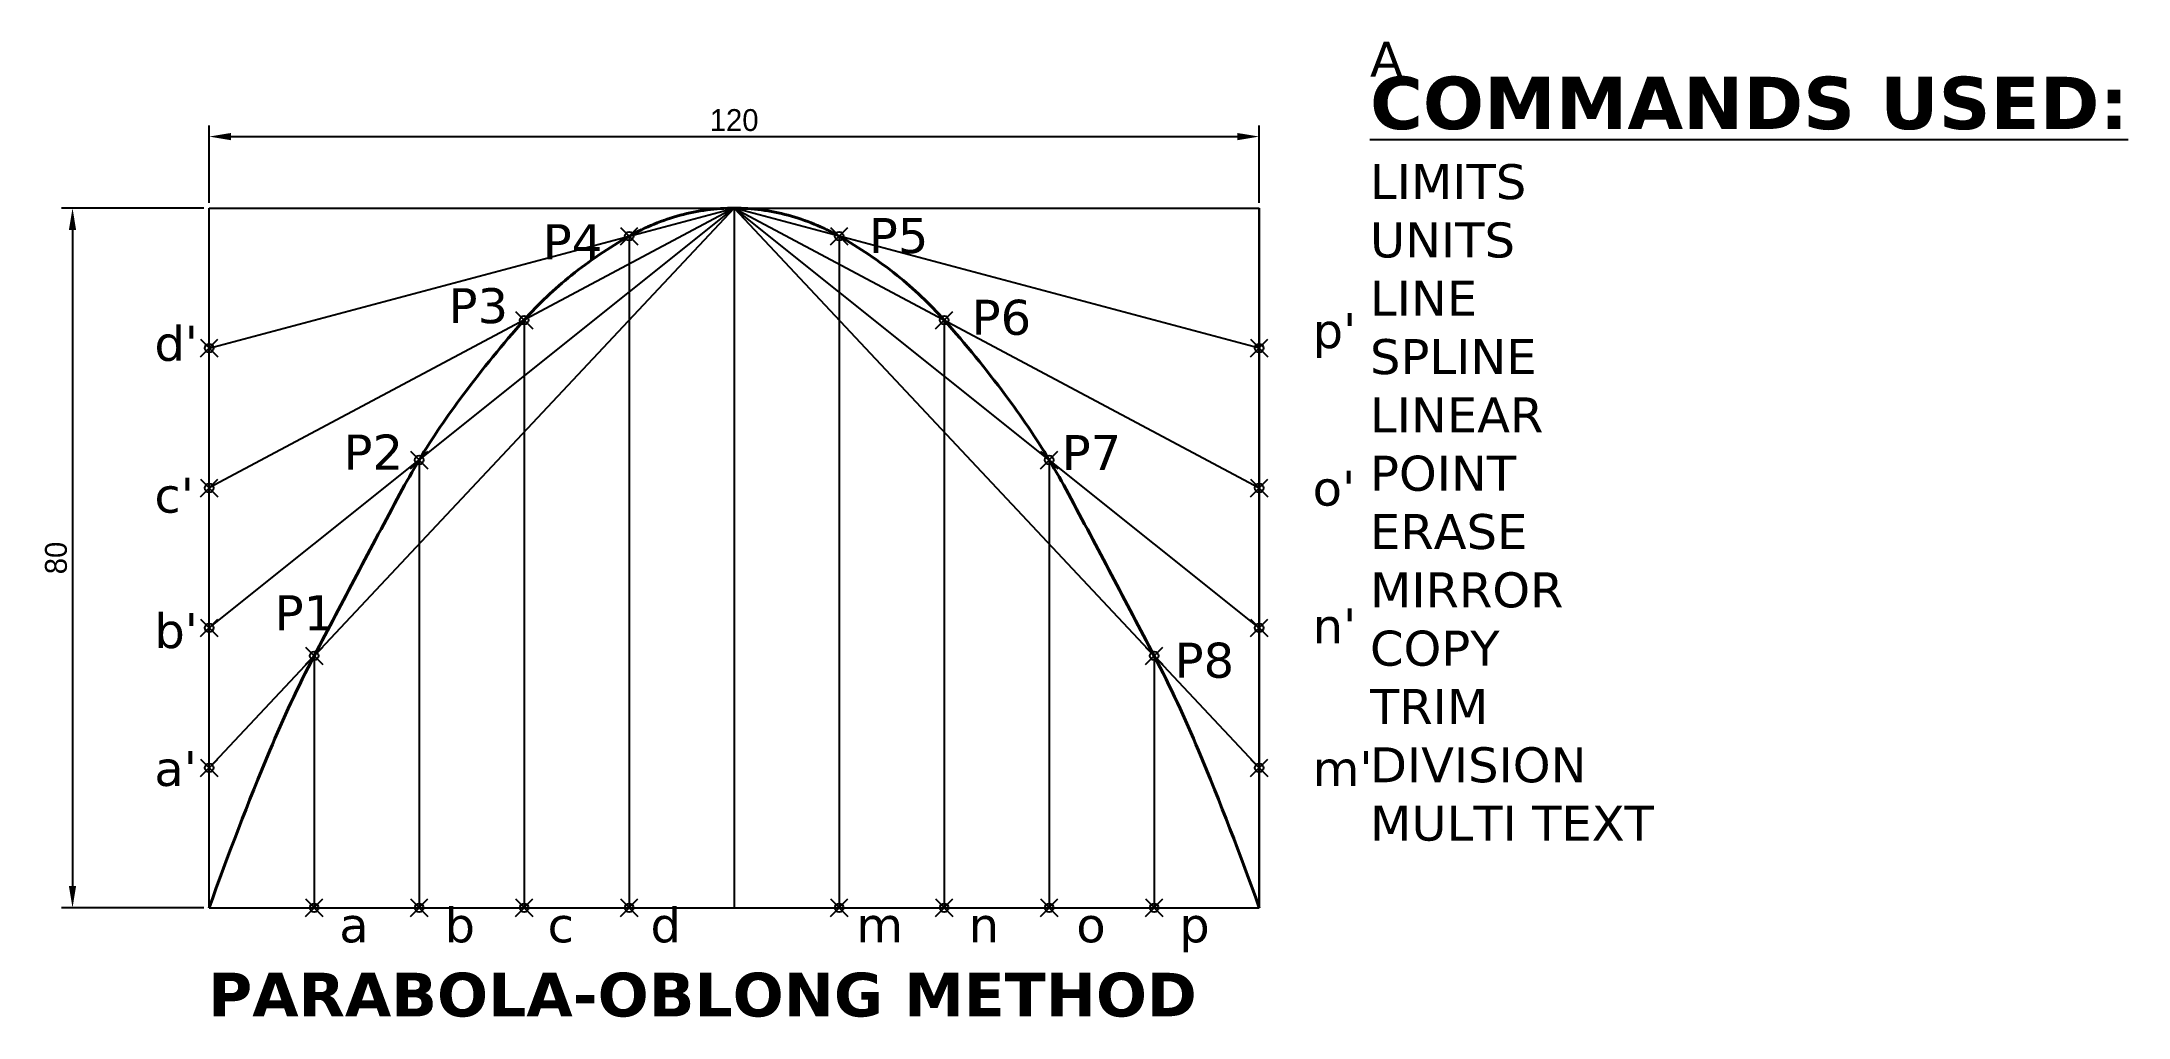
# Model space of a CAD drawing. Header units: millimetres. Extents: x 1328 to 1566, y 406 to 518.
import ezdxf

# ---------------------------------------------------------------- set-up
doc = ezdxf.new("R2010")
doc.units = ezdxf.units.MM
doc.header["$PDMODE"] = 35
doc.dimstyles.new('ISO-25', dxfattribs={"dimtxt": 2.5, "dimasz": 2.5, "dimexe": 1.25, "dimexo": 0.625, "dimtad": 1, "dimtxsty": 'Standard', "dimcen": 2.5, "dimadec": 0, "dimazin": 0, "dimtfac": 1, "dimtmove": 0, "dimatfit": 3, "dimfxl": 1, "dimarcsym": 0})

# ---------------------------------------------------------------- blocks, each defined once
blk = doc.blocks.new('*D1')
at = {"color": 0, "lineweight": -2}
for p, q in [((1347.03, 499.4), (1347.03, 508.21)), ((1467.03, 499.4), (1467.03, 508.21)), ((1349.53, 506.96), (1464.53, 506.96))]:
    blk.add_line(p, q, dxfattribs=at)
at = {"color": 0}
for points in [[(1349.53, 507.37), (1349.53, 506.54), (1347.03, 506.96)], [(1464.53, 507.37), (1464.53, 506.54), (1467.03, 506.96)]]:
    blk.add_solid(points, dxfattribs=at)
at = {"layer": 'Defpoints', "color": 0}
for p in [(1467.03, 506.96), (1347.03, 498.77), (1467.03, 498.77)]:
    blk.add_point(p, dxfattribs=at)
at = {"color": 0, "insert": (1407.03, 508.83), "char_height": 2.5, "attachment_point": 5}
blk.add_mtext('120', dxfattribs=at)
blk = doc.blocks.new('*D2')
at = {"color": 0, "lineweight": -2}
for p, q in [((1346.41, 498.77), (1330.17, 498.77)), ((1331.42, 496.27), (1331.42, 421.27)), ((1346.41, 418.77), (1330.17, 418.77))]:
    blk.add_line(p, q, dxfattribs=at)
at = {"color": 0}
for points in [[(1331, 496.27), (1331.83, 496.27), (1331.42, 498.77)], [(1331, 421.27), (1331.83, 421.27), (1331.42, 418.77)]]:
    blk.add_solid(points, dxfattribs=at)
at = {"layer": 'Defpoints', "color": 0}
for p in [(1347.03, 498.77), (1331.42, 418.77), (1347.03, 418.77)]:
    blk.add_point(p, dxfattribs=at)
at = {"color": 0, "insert": (1329.54, 458.77), "char_height": 2.5, "attachment_point": 5, "rotation": 90}
blk.add_mtext('80', dxfattribs=at)

msp = doc.modelspace()

# ---------------------------------------------------------------- linework, layer by layer
for p, q in [((1347.035, 418.773), (1347.035, 498.773)), ((1347.035, 498.773), (1467.035, 498.773)), ((1347.035, 482.773), (1407.035, 498.773)), ((1407.035, 498.773), (1347.035, 466.773)), ((1347.035, 450.773), (1407.035, 498.773)), ((1407.035, 498.773), (1347.035, 434.773)), ((1407.035, 498.773), (1407.035, 418.773)), ((1407.035, 498.773), (1407.035, 418.773)), ((1467.035, 482.773), (1407.035, 498.773)), ((1407.035, 498.773), (1467.035, 466.773)), ((1467.035, 450.773), (1407.035, 498.773)), ((1407.035, 498.773), (1467.035, 434.773)), ((1467.035, 498.773), (1467.035, 418.773)), ((1467.035, 418.773), (1467.035, 498.773)), ((1395.035, 495.573), (1395.035, 418.773)), ((1419.035, 495.573), (1419.035, 418.773)), ((1383.035, 485.973), (1383.035, 418.773)), ((1431.035, 485.973), (1431.035, 418.773)), ((1371.035, 469.973), (1371.035, 418.773)), ((1443.035, 469.973), (1443.035, 418.773)), ((1359.035, 447.573), (1359.035, 418.773)), ((1455.035, 447.573), (1455.035, 418.773)), ((1347.035, 418.773), (1467.035, 418.773))]:
    msp.add_line(p, q)
at = {"lineweight": 40}
msp.add_lwpolyline([(1347.035, 418.773, -0.013369), (1353.972, 436.764, -0.0216027), (1359.035, 447.573, -0.0026551), (1368.835, 466.103, -0.0125045), (1371.035, 469.973, -0.0254246), (1376.051, 477.423, -0.0206792), (1383.035, 485.973, -0.0424879), (1388.423, 491.091, -0.0395169), (1395.035, 495.573, -0.064126), (1400.879, 497.966, -0.0652429), (1407.035, 498.773, -0.0652429), (1413.19, 497.966, -0.064126), (1419.035, 495.573, -0.0395169), (1425.646, 491.091, -0.0424879), (1431.035, 485.973, -0.0206792), (1438.018, 477.423, -0.0254246), (1443.035, 469.973, -0.0125045), (1445.234, 466.103, -0.0026551), (1455.035, 447.573, -0.0216027), (1460.097, 436.764, -0.013369), (1467.035, 418.773)], format="xyb", dxfattribs=at)
for p in [(1395.035, 495.573), (1419.035, 495.573), (1383.035, 485.973), (1431.035, 485.973), (1347.035, 482.773), (1467.035, 482.773), (1371.035, 469.973), (1443.035, 469.973), (1347.035, 466.773), (1467.035, 466.773), (1347.035, 450.773), (1467.035, 450.773), (1359.035, 447.573), (1455.035, 447.573), (1347.035, 434.773), (1467.035, 434.773), (1359.035, 418.773), (1371.035, 418.773), (1383.035, 418.773), (1395.035, 418.773), (1419.035, 418.773), (1431.035, 418.773), (1443.035, 418.773), (1455.035, 418.773)]:
    msp.add_point(p)

# ---------------------------------------------------------------- texts
at = {"attachment_point": 1}
for s, insert, char_height, width in [('{\\fVerdana|b0|i0|c0|p34;A}', (1479.694, 517.808), 4, 10.696), ('{\\fVerdana|b1|i0|c0|p34;\\LCOMMANDS USED:\\P\\fVerdana|b0|i0|c0|p34;\\H0.6667x;\\lLIMITS\\PUNITS\\PLINE\\PSPLINE\\PLINEAR\\PPOINT\\PERASE\\PMIRROR\\PCOPY\\PTRIM\\PDIVISION\\PMULTI TEXT}', (1479.694, 513.808), 6, 104.75236), ('{\\fVerdana|b0|i0|c0|p34;P4}', (1385.161, 496.94), 4, 10.696), ('{\\fVerdana|b0|i0|c0|p34;P5}', (1422.429, 497.644), 4, 10.696), ('{\\fVerdana|b0|i0|c0|p34;P3}', (1374.395, 489.623), 4, 10.696), ('{\\fVerdana|b0|i0|c0|p34;P6}', (1434.175, 488.298), 4, 10.696), ("{\\fVerdana|b0|i0|c0|p34;p'}", (1473.138, 486.773), 4, 10.696), ("{\\fVerdana|b0|i0|c0|p34;d'}", (1340.775, 485.317), 4, 10.696), ('{\\fVerdana|b0|i0|c0|p34;P2}', (1362.391, 472.883), 4, 10.696), ('{\\fVerdana|b0|i0|c0|p34;P7}', (1444.469, 472.825), 4, 10.696), ("{\\fVerdana|b0|i0|c0|p34;c'}", (1340.775, 467.957), 4, 10.696), ("{\\fVerdana|b0|i0|c0|p34;o'}", (1473.138, 468.758), 4, 10.696), ('{\\fVerdana|b0|i0|c0|p34;P1}', (1354.522, 454.506), 4, 10.696), ("{\\fVerdana|b0|i0|c0|p34;b'}", (1340.775, 452.467), 4, 10.696), ("{\\fVerdana|b0|i0|c0|p34;n'}", (1473.138, 453.001), 4, 10.696), ('{\\fVerdana|b0|i0|c0|p34;P8}', (1457.369, 449.083), 4, 10.696), ("{\\fVerdana|b0|i0|c0|p34;a'}", (1340.775, 436.709), 4, 10.696), ("{\\fVerdana|b0|i0|c0|p34;m'}", (1473.138, 436.709), 4, 10.696), ('{\\fVerdana|b0|i0|c0|p34;a}', (1361.899, 418.821), 4, 10.696), ('{\\fVerdana|b0|i0|c0|p34;b}', (1373.932, 418.821), 4, 10.696), ('{\\fVerdana|b0|i0|c0|p34;c}', (1385.698, 418.821), 4, 10.696), ('{\\fVerdana|b0|i0|c0|p34;d}', (1397.464, 418.821), 4, 10.696), ('{\\fVerdana|b0|i0|c0|p34;m}', (1420.995, 418.821), 4, 10.696), ('{\\fVerdana|b0|i0|c0|p34;n}', (1433.83, 418.821), 4, 10.696), ('{\\fVerdana|b0|i0|c0|p34;o}', (1446.13, 418.821), 4, 10.696), ('{\\fVerdana|b0|i0|c0|p34;p}', (1457.896, 418.821), 4, 10.696), ('{\\fVerdana|b1|i0|c0|p34;PARABOLA-OBLONG METHOD}', (1346.925, 411.343), 5, 120.59738)]:
    msp.add_mtext(s, dxfattribs=dict(at, insert=insert, char_height=char_height, width=width))

# ---------------------------------------------------------------- dimensions: what is measured, and where the dimension line sits
dim = msp.add_linear_dim(base=(1467.035, 506.957), p1=(1347.035, 498.773), p2=(1467.035, 498.773), dimstyle='ISO-25')
dim.commit()
dim.dimension.update_dxf_attribs({"geometry": '*D1', "text_midpoint": (1407.035, 508.832)})
dim = msp.add_linear_dim(base=(1331.416, 418.773), p1=(1347.035, 498.773), p2=(1347.035, 418.773), angle=90, dimstyle='ISO-25')
dim.commit()
dim.dimension.update_dxf_attribs({"geometry": '*D2', "text_midpoint": (1329.541, 458.773)})

doc.saveas('drawing.dxf')
